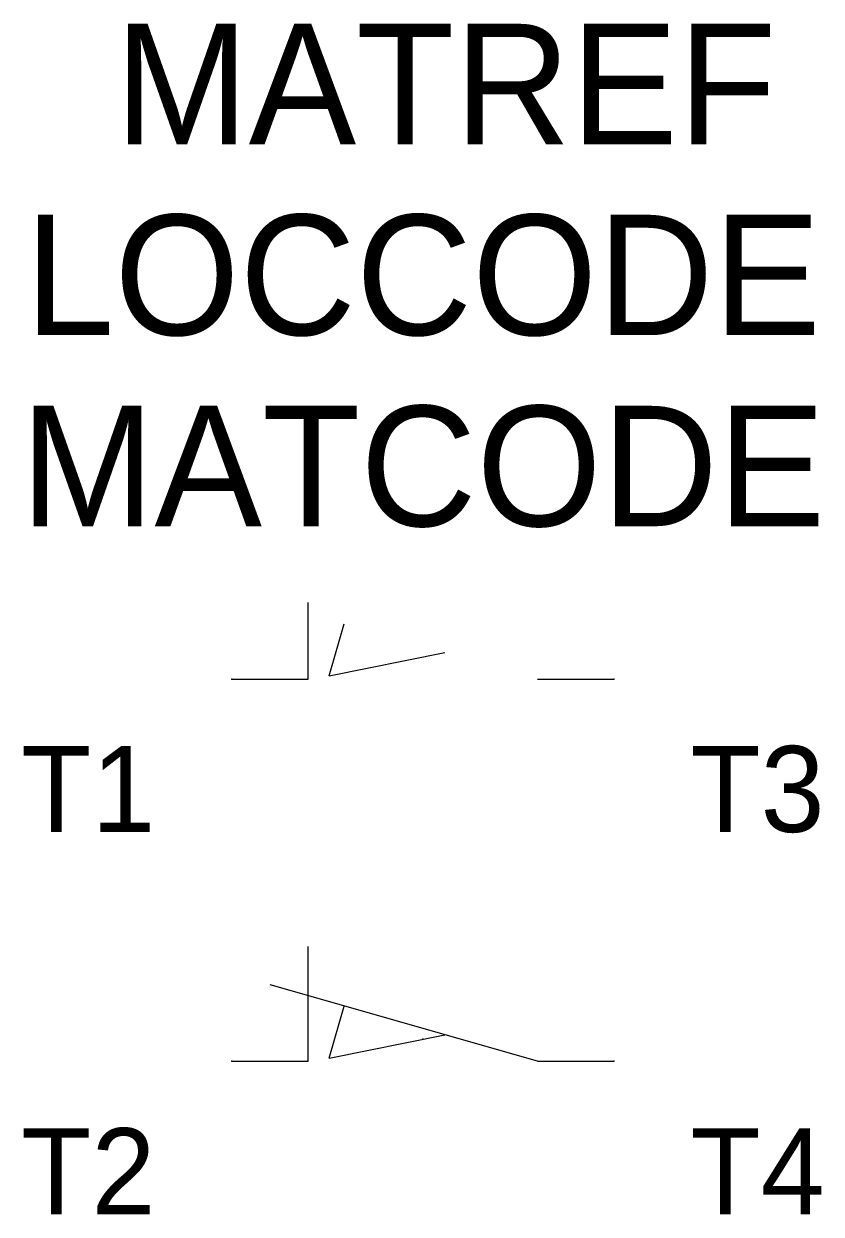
# Model space of a CAD drawing. Extents: x -10.4 to 10.4, y -4 to 27.1.
import ezdxf
from ezdxf.enums import TextEntityAlignment as Align

# ---------------------------------------------------------------- set-up
doc = ezdxf.new("R2010")
doc.units = 0
doc.layers.get('0').update_dxf_attribs({"linetype": 'CONTINUOUS'})
for name, color, linetype in [('A', 7, 'CONTINUOUS'), ('C', 6, 'CONTINUOUS'), ('T2', 7, 'CONTINUOUS')]:
    doc.layers.add(name, color=color, linetype=linetype)

msp = doc.modelspace()

# ---------------------------------------------------------------- linework, layer by layer
at = {"color": 0, "linetype": 'CONTINUOUS'}
for p, q in [((-3, 10), (-3, 12)), ((-2.45, 10.085), (-2.061, 11.446)), ((-2.45, 10.085), (0.571, 10.694)), ((-5, 10), (-3, 10)), ((3, 10), (5, 10)), ((-3, 2), (-3, 3)), ((3, 0), (-4, 2)), ((-3, 0), (-3, 2)), ((-2.45, 0.085), (-2.061, 1.446)), ((-2.45, 0.085), (0.571, 0.694)), ((-5, 0), (-3, 0)), ((3, 0), (5, 0))]:
    msp.add_line(p, q, dxfattribs=at)
at = {"layer": 'A', "color": 0, "linetype": 'CONTINUOUS'}
msp.add_point((0, 0.579), dxfattribs=at)
at = {"layer": 'C', "color": 0}
for p in [(-5, 10), (5, 10)]:
    msp.add_point(p, dxfattribs=at)
at = {"layer": 'C', "color": 0, "linetype": 'CONTINUOUS'}
for p in [(-5, 0), (5, 0)]:
    msp.add_point(p, dxfattribs=at)

# ---------------------------------------------------------------- texts
at = {"color": 0, "linetype": 'CONTINUOUS'}
for tag, p in [('MATREF', (0.592, 23.995)), ('LOCCODE', (0, 19)), ('MATCODE', (0, 14))]:
    msp.add_attdef(tag, text='', height=3.15, dxfattribs=at).set_placement(p, align=Align.CENTER)
at = {"layer": 'T2', "color": 0, "linetype": 'CONTINUOUS'}
for tag, p in [('T1', (-7, 6)), ('T2', (-7, -4))]:
    msp.add_attdef(tag, text='', height=2.25, dxfattribs=at).set_placement(p, align=Align.RIGHT)
for tag, p in [('T3', (7, 6)), ('T4', (7, -4))]:
    msp.add_attdef(tag, p, '', height=2.25, dxfattribs=at)

doc.saveas('drawing.dxf')
